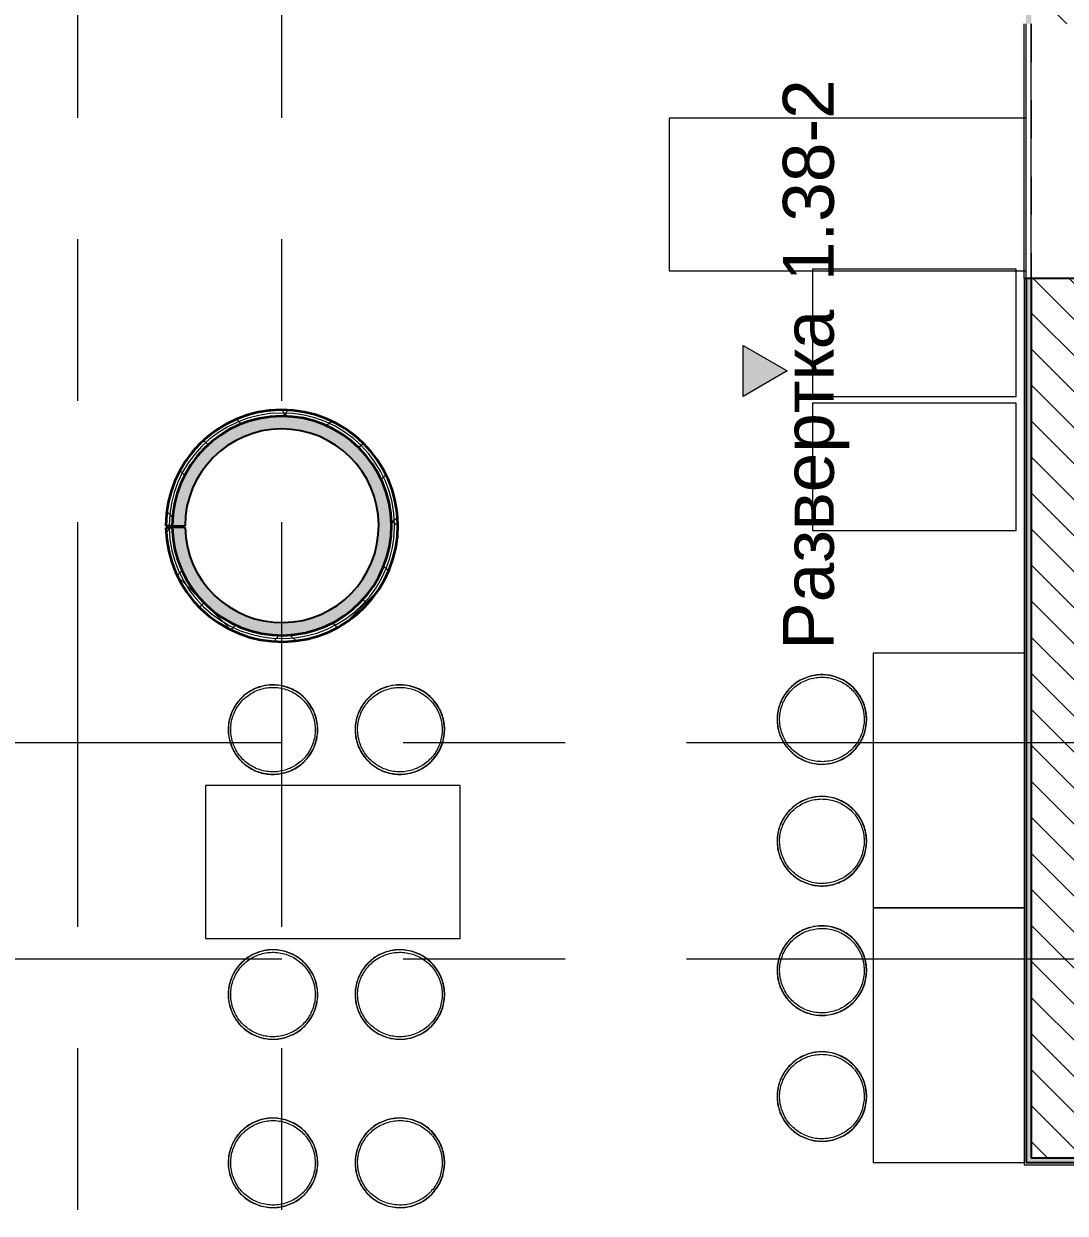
# Model space of a CAD drawing. Header units: millimetres. Extents: x 39286 to 136192, y -1987 to 27400.
# Drawn here: x 47447 to 51533, y 20302 to 24970 of the extents above; entities that cross this region are included whole.
import ezdxf

# ---------------------------------------------------------------- set-up
doc = ezdxf.new("R2010")
doc.units = ezdxf.units.MM
doc.linetypes.add('Осевая', pattern=[3175, 635, -476.25, 1587.5, -476.25])
doc.linetypes.add('Штрих короткий', pattern=[300, 150, -150])
for name, color, linetype, lineweight in [('A-DOOR', 7, 'Continuous', 9), ('A-DOOR-2', 7, 'Штрих короткий', 9), ('A-WALL', 7, 'Continuous', 9), ('G-ANNO-SYMB', 7, 'Continuous', 9), ('I-WALL', 7, 'Continuous', 9), ('Оси', 7, 'Continuous', 9), ('Оси-2', 7, 'Осевая', 9)]:
    doc.layers.add(name, color=color, linetype=linetype, lineweight=lineweight)
for name, color, linetype, lineweight, true_color in [('A-WALL-1', 7, 'Continuous', 25, 0x3c3c3c), ('A-WALL-2', 7, 'Continuous', 35, 0x3c3c3c), ('A-WALL-FNSH-2', 7, 'Continuous', 13, 0x3c3c3c), ('I-FURN-1', 7, 'Continuous', 9, 0xf0f0f0)]:
    doc.layers.add(name, color=color, linetype=linetype, lineweight=lineweight, true_color=true_color)
doc.styles.add('Arial_1', font='arial.ttf', dxfattribs={"height": 200})
pattern_1 = [(0, (0, 0), (121.92, 30.48), [10.058, -81.382, 10.058, -81.382, -487.68]), (0, (0, 0), (121.92, 30.48), [-182.88, 10.058, -172.822, 10.058, -81.382, -213.36]), (0, (0, 0), (121.92, 30.48), [-457.2, 10.058, -50.902, 10.058, -142.342]), (120, (45.72, 15.24), (-87.356454, 90.345817), [10.058, -81.382, 10.058, -81.382, -487.68]), (120, (45.72, 15.24), (-87.356454, 90.345817), [-182.88, 10.058, -172.822, 10.058, -81.382, -213.36]), (120, (45.72, 15.24), (-87.356454, 90.345817), [-457.2, 10.058, -50.902, 10.058, -142.342]), (240, (60.96, 76.2), (-34.563546, -120.825817), [10.058, -81.382, 10.058, -81.382, -487.68]), (240, (60.96, 76.2), (-34.563546, -120.825817), [-182.88, 10.058, -172.822, 10.058, -81.382, -213.36]), (240, (60.96, 76.2), (-34.563546, -120.825817), [-457.2, 10.058, -50.902, 10.058, -142.342])]
pattern_2 = [(45, (0, 0), (-106.066, 106.066), []), (135, (0, 0), (-106.066, -106.066), [])]

# ---------------------------------------------------------------- blocks, each defined once
blk = doc.blocks.new('DOR_Проход в стене_Прямоугольный - 1000x1500-23441848-План разверток пом_ 1_38_ Этаж 1')
at = {"layer": 'A-DOOR-2'}
for p, q in [((500, 100), (-500, 100)), ((500, -100), (-500, -100))]:
    blk.add_line(p, q, dxfattribs=at)
blk = doc.blocks.new('Стол базовый прямоугольный - 1_215п-25420688-План разверток пом_ 1_38_ Этаж 1')
at = {"layer": 'I-FURN-1'}
for p, q in [((500, 300), (-500, 300)), ((-500, 300), (-500, -300)), ((500, -300), (500, 300)), ((-500, -300), (500, -300))]:
    blk.add_line(p, q, dxfattribs=at)
blk = doc.blocks.new('Stool _3_ - Aluminium Stool-V9-План разверток пом_ 1_38_ Этаж 1')
at = {"layer": 'I-FURN-1'}
blk.add_line((-1.2, 165.8), (3.8, 165.7), dxfattribs=at)
at = {"layer": 'I-FURN-1', "flags": 128}
for points in [[(175.8, 0), (175.7, 7), (175.2, 14), (174.5, 21), (173.6, 28), (172.3, 34.9), (170.8, 41.8), (169, 48.6), (166.9, 55.3), (164.5, 61.9), (161.9, 68.5), (159.1, 74.9), (155.9, 81.2), (152.6, 87.4), (148.9, 93.4), (145.1, 99.3), (141, 105), (136.7, 110.5), (132.2, 115.9), (127.4, 121.1), (122.5, 126.1), (117.3, 130.9), (112, 135.5), (106.5, 139.9), (100.8, 144), (95, 147.9), (89, 151.6), (82.9, 155), (76.6, 158.2), (70.2, 161.2), (63.7, 163.9), (57.1, 166.3), (50.4, 168.4), (43.6, 170.3), (36.8, 171.9), (29.9, 173.2), (22.9, 174.3), (15.9, 175.1), (8.9, 175.6), (1.9, 175.8), (-5.1, 175.7), (-12.2, 175.4), (-19.2, 174.8), (-26.1, 173.8), (-33.1, 172.7), (-39.9, 171.2), (-46.8, 169.5), (-53.5, 167.5), (-60.1, 165.2), (-66.7, 162.6), (-73.2, 159.9), (-79.5, 156.8), (-85.7, 153.5), (-91.8, 149.9), (-97.7, 146.2), (-103.5, 142.1), (-109.1, 137.9), (-114.5, 133.4), (-119.7, 128.7), (-124.8, 123.8), (-129.6, 118.7), (-134.3, 113.5), (-138.7, 108), (-142.9, 102.4), (-146.9, 96.6), (-150.6, 90.6), (-154.1, 84.5), (-157.4, 78.3), (-160.4, 71.9), (-163.2, 65.5), (-165.6, 58.9), (-167.9, 52.2), (-169.8, 45.5), (-171.5, 38.6), (-172.9, 31.7), (-174, 24.8), (-174.9, 17.8), (-175.5, 10.8), (-175.8, 3.8), (-175.8, 0)], [(-105.6, 127.8), (-100.4, 131.9), (-95.1, 135.8), (-89.6, 139.5), (-83.9, 143), (-78.1, 146.2), (-72.2, 149.2), (-66.2, 152), (-60.1, 154.5)], [(-59.6, 154.7), (-53.9, 156.8), (-47.5, 158.8), (-41.1, 160.6), (-34.7, 162.1), (-28.2, 163.4), (-21.6, 164.4), (-15, 165.1), (-8.4, 165.6), (-1.8, 165.8)], [(4.8, 165.7), (11.5, 165.4), (18.1, 164.8), (24.6, 164), (31.2, 162.8), (37.7, 161.5), (44.1, 159.8), (50.5, 157.9), (56.7, 155.8), (62.9, 153.4), (69, 150.8)], [(69.3, 150.6), (75, 147.9), (80.8, 144.8), (86.5, 141.4), (92.1, 137.8), (97.6, 134), (102.9, 130), (108, 125.8), (112.9, 121.4), (117.7, 116.8), (122.3, 112), (126.6, 107)], [(-162.3, 33.7), (-161, 39.4), (-159.3, 45.8), (-157.4, 52.2), (-155.2, 58.4), (-152.7, 64.6), (-150, 70.6), (-147.1, 76.6), (-143.9, 82.4), (-140.5, 88.1), (-136.8, 93.6), (-133, 99), (-128.9, 104.3), (-124.6, 109.3), (-120.2, 114.2), (-115.5, 118.9), (-110.7, 123.5), (-105.9, 127.5)], [(127.5, 106), (130.8, 101.9), (134.8, 96.5), (138.5, 91.1), (142.1, 85.5), (145.4, 79.7), (148.4, 73.8), (151.3, 67.8), (153.9, 61.7), (156.2, 55.5), (158.3, 49.2), (160.2, 42.9), (161.7, 36.4), (163.1, 29.9), (164.1, 23.4), (164.9, 16.8), (165.5, 10.2), (165.8, 3.6), (165.8, 0)], [(-175.8, 0), (-175.7, -7), (-175.2, -14), (-174.5, -21), (-173.6, -28), (-172.3, -34.9), (-170.8, -41.8), (-169, -48.6), (-166.9, -55.3), (-164.5, -61.9), (-161.9, -68.5), (-159.1, -74.9), (-155.9, -81.2), (-152.6, -87.4), (-148.9, -93.4), (-145.1, -99.3), (-141, -105), (-136.7, -110.5), (-132.2, -115.9), (-127.4, -121.1), (-122.5, -126.1), (-117.3, -130.9), (-112, -135.5), (-106.5, -139.9), (-100.8, -144), (-95, -147.9), (-89, -151.6), (-82.9, -155), (-76.6, -158.2), (-70.2, -161.2), (-63.7, -163.9), (-57.1, -166.3), (-50.4, -168.4), (-43.6, -170.3), (-36.8, -171.9), (-29.9, -173.2), (-22.9, -174.3), (-15.9, -175.1), (-8.9, -175.6), (-1.9, -175.8), (5.1, -175.7), (12.2, -175.4), (19.2, -174.8), (26.1, -173.8), (33.1, -172.7), (39.9, -171.2), (46.8, -169.5), (53.5, -167.5), (60.1, -165.2), (66.7, -162.6), (73.2, -159.9), (79.5, -156.8), (85.7, -153.5), (91.8, -149.9), (97.7, -146.2), (103.5, -142.1), (109.1, -137.9), (114.5, -133.4), (119.7, -128.7), (124.8, -123.8), (129.6, -118.7), (134.3, -113.5), (138.7, -108), (142.9, -102.4), (146.9, -96.6), (150.6, -90.6), (154.1, -84.5), (157.4, -78.3), (160.4, -71.9), (163.2, -65.5), (165.6, -58.9), (167.9, -52.2), (169.8, -45.5), (171.5, -38.6), (172.9, -31.7), (174, -24.8), (174.9, -17.8), (175.5, -10.8), (175.8, -3.8), (175.8, 0)], [(-165.8, 0), (-165.7, 6.6), (-165.3, 13.2), (-164.6, 19.8), (-163.7, 26.4), (-162.5, 32.9)], [(-44.1, -159.8), (-50.5, -157.9), (-56.7, -155.8), (-62.9, -153.4), (-69, -150.8), (-75, -147.9), (-80.8, -144.8), (-86.5, -141.4), (-92.1, -137.8), (-97.6, -134), (-102.9, -130), (-108, -125.8), (-112.9, -121.4), (-117.7, -116.8), (-122.3, -112), (-126.6, -107), (-130.8, -101.9), (-134.8, -96.5), (-138.5, -91.1), (-142.1, -85.5), (-145.4, -79.7), (-148.4, -73.8), (-151.3, -67.8), (-153.9, -61.7), (-156.2, -55.5), (-158.3, -49.2), (-160.2, -42.9), (-161.7, -36.4), (-163.1, -29.9), (-164.1, -23.4), (-164.9, -16.8), (-165.5, -10.2), (-165.8, -3.6), (-165.8, 0)], [(165.8, 0), (165.7, -6.6), (165.3, -13.2), (164.6, -19.8), (163.7, -26.4), (162.5, -32.9), (161, -39.4), (159.3, -45.8), (157.4, -52.2), (155.2, -58.4), (152.7, -64.6), (150, -70.6), (147.1, -76.6), (143.9, -82.4), (140.5, -88.1), (136.8, -93.6), (133, -99), (128.9, -104.3), (124.6, -109.3), (121, -113.4)], [(119.9, -114.5), (115.5, -118.9), (110.7, -123.5), (105.6, -127.8), (100.4, -131.9), (95.1, -135.8), (89.6, -139.5), (85, -142.3)], [(83.9, -143), (78.1, -146.2), (72.2, -149.2), (66.2, -152), (60.1, -154.5), (53.9, -156.8), (47.5, -158.8), (41.1, -160.6), (34.7, -162.1), (28.2, -163.4), (21.6, -164.4), (15, -165.1), (8.4, -165.6), (1.8, -165.8), (-4.8, -165.7), (-11.5, -165.4), (-18.1, -164.8), (-24.6, -164), (-31.2, -162.8), (-37.7, -161.5), (-44.1, -159.8)]]:
    blk.add_lwpolyline(points, dxfattribs=at)
at = {"layer": 'I-FURN-1'}
for start, end in [(360, 180), (0, 180), (180, 0), (180, 360)]:
    blk.add_arc((0, 0), 175, start, end, dxfattribs=at)
blk = doc.blocks.new('Stool _3_ - Aluminium Stool-V10-План разверток пом_ 1_38_ Этаж 1')
at = {"layer": 'I-FURN-1'}
blk.add_line((41.1, -160.6), (34.7, -162.1), dxfattribs=at)
at = {"layer": 'I-FURN-1', "flags": 128}
for points in [[(175.8, 0), (175.7, 7), (175.2, 14), (174.5, 21), (173.6, 28), (172.3, 34.9), (170.8, 41.8), (169, 48.6), (166.9, 55.3), (164.5, 61.9), (161.9, 68.5), (159.1, 74.9), (155.9, 81.2), (152.6, 87.4), (148.9, 93.4), (145.1, 99.3), (141, 105), (136.7, 110.5), (132.2, 115.9), (127.4, 121.1), (122.5, 126.1), (117.3, 130.9), (112, 135.5), (106.5, 139.9), (100.8, 144), (95, 147.9), (89, 151.6), (82.9, 155), (76.6, 158.2), (70.2, 161.2), (63.7, 163.9), (57.1, 166.3), (50.4, 168.4), (43.6, 170.3), (36.8, 171.9), (29.9, 173.2), (22.9, 174.3), (15.9, 175.1), (8.9, 175.6), (1.9, 175.8), (-5.1, 175.7), (-12.2, 175.4), (-19.2, 174.8), (-26.1, 173.8), (-33.1, 172.7), (-39.9, 171.2), (-46.8, 169.5), (-53.5, 167.5), (-60.1, 165.2), (-66.7, 162.6), (-73.2, 159.9), (-79.5, 156.8), (-85.7, 153.5), (-91.8, 149.9), (-97.7, 146.2), (-103.5, 142.1), (-109.1, 137.9), (-114.5, 133.4), (-119.7, 128.7), (-124.8, 123.8), (-129.6, 118.7), (-134.3, 113.5), (-138.7, 108), (-142.9, 102.4), (-146.9, 96.6), (-150.6, 90.6), (-154.1, 84.5), (-157.4, 78.3), (-160.4, 71.9), (-163.2, 65.5), (-165.6, 58.9), (-167.9, 52.2), (-169.8, 45.5), (-171.5, 38.6), (-172.9, 31.7), (-174, 24.8), (-174.9, 17.8), (-175.5, 10.8), (-175.8, 3.8), (-175.8, 0)], [(-155.2, 58.4), (-152.7, 64.6), (-150, 70.6), (-147.1, 76.6), (-143.9, 82.4), (-140.5, 88.1), (-136.8, 93.6), (-133, 99), (-128.9, 104.3), (-124.6, 109.3), (-120.2, 114.2), (-115.5, 118.9), (-110.7, 123.5), (-105.6, 127.8), (-100.4, 131.9), (-95.1, 135.8), (-89.6, 139.5), (-83.9, 143)], [(-83.9, 143), (-78.1, 146.2), (-72.2, 149.2), (-66.2, 152), (-60.1, 154.5), (-53.9, 156.8), (-47.5, 158.8), (-41.1, 160.6), (-34.7, 162.1), (-28.2, 163.4), (-21.6, 164.4), (-15.3, 165.1)], [(-15, 165.1), (-8.4, 165.6), (-1.8, 165.8), (4.8, 165.7), (11.5, 165.4), (18.1, 164.8), (24.6, 164), (31.2, 162.8), (37.7, 161.5), (44.1, 159.8), (50.5, 157.9), (56.7, 155.8)], [(57.5, 155.5), (62.9, 153.4), (69, 150.8), (75, 147.9), (80.8, 144.8), (86.5, 141.4), (92.1, 137.8), (97.6, 134)], [(97.6, 134), (102.9, 130), (108, 125.8), (112.9, 121.4), (117.7, 116.8), (122.3, 112), (126.6, 107), (130.8, 101.9), (134.8, 96.5), (138.5, 91.1), (142.1, 85.5), (145.4, 79.7), (148.4, 73.8), (151.3, 67.8), (153.9, 61.7), (156.2, 55.5), (158.3, 49.2), (160.2, 42.9), (161.7, 36.4), (163.1, 29.9), (164.1, 23.4), (164.8, 17.6)], [(-165.8, 0), (-165.7, 6.6), (-165.3, 13.2), (-164.6, 19.8), (-163.7, 26.4), (-162.5, 32.9), (-161, 39.4), (-159.3, 45.8), (-157.4, 52.2), (-155.5, 57.4)], [(-175.8, 0), (-175.7, -7), (-175.2, -14), (-174.5, -21), (-173.6, -28), (-172.3, -34.9), (-170.8, -41.8), (-169, -48.6), (-166.9, -55.3), (-164.5, -61.9), (-161.9, -68.5), (-159.1, -74.9), (-155.9, -81.2), (-152.6, -87.4), (-148.9, -93.4), (-145.1, -99.3), (-141, -105), (-136.7, -110.5), (-132.2, -115.9), (-127.4, -121.1), (-122.5, -126.1), (-117.3, -130.9), (-112, -135.5), (-106.5, -139.9), (-100.8, -144), (-95, -147.9), (-89, -151.6), (-82.9, -155), (-76.6, -158.2), (-70.2, -161.2), (-63.7, -163.9), (-57.1, -166.3), (-50.4, -168.4), (-43.6, -170.3), (-36.8, -171.9), (-29.9, -173.2), (-22.9, -174.3), (-15.9, -175.1), (-8.9, -175.6), (-1.9, -175.8), (5.1, -175.7), (12.2, -175.4), (19.2, -174.8), (26.1, -173.8), (33.1, -172.7), (39.9, -171.2), (46.8, -169.5), (53.5, -167.5), (60.1, -165.2), (66.7, -162.6), (73.2, -159.9), (79.5, -156.8), (85.7, -153.5), (91.8, -149.9), (97.7, -146.2), (103.5, -142.1), (109.1, -137.9), (114.5, -133.4), (119.7, -128.7), (124.8, -123.8), (129.6, -118.7), (134.3, -113.5), (138.7, -108), (142.9, -102.4), (146.9, -96.6), (150.6, -90.6), (154.1, -84.5), (157.4, -78.3), (160.4, -71.9), (163.2, -65.5), (165.6, -58.9), (167.9, -52.2), (169.8, -45.5), (171.5, -38.6), (172.9, -31.7), (174, -24.8), (174.9, -17.8), (175.5, -10.8), (175.8, -3.8), (175.8, 0)], [(-163.1, -29.9), (-164.1, -23.4), (-164.9, -16.8), (-165.5, -10.2), (-165.8, -3.6), (-165.8, 0)], [(165.8, 0), (165.7, -6.6), (165.3, -13.2), (164.6, -19.8), (163.7, -26.4), (162.5, -32.9), (161, -39.4), (159.3, -45.8), (157.4, -52.2), (155.2, -58.4), (152.7, -64.6), (150, -70.6), (147.1, -76.6), (143.9, -82.4), (140.5, -88.1), (136.8, -93.6), (133, -99), (128.9, -104.3), (124.6, -109.3), (120.2, -114.2), (115.5, -118.9), (110.7, -123.5), (105.6, -127.8), (100.4, -131.9), (95.1, -135.8), (89.6, -139.5), (83.9, -143), (78.1, -146.2), (72.2, -149.2), (66.2, -152), (60.1, -154.5)], [(164.9, 16.8), (165.5, 10.2), (165.8, 3.6), (165.8, 0)], [(33.7, -162.3), (28.2, -163.4), (21.6, -164.4), (15, -165.1), (8.4, -165.6), (1.8, -165.8), (-4.8, -165.7), (-11.5, -165.4), (-18.1, -164.8), (-24.6, -164), (-31.2, -162.8), (-37.7, -161.5), (-44.1, -159.8), (-50.5, -157.9), (-56.7, -155.8), (-62.9, -153.4), (-69, -150.8), (-75, -147.9), (-80.8, -144.8), (-86.5, -141.4), (-92.1, -137.8), (-97.6, -134), (-102.9, -130), (-108, -125.8), (-112.9, -121.4), (-117.7, -116.8), (-122.3, -112), (-126.6, -107), (-130.8, -101.9), (-134.8, -96.5), (-138.5, -91.1), (-142.1, -85.5), (-145.4, -79.7), (-148.4, -73.8), (-151.3, -67.8), (-153.9, -61.7), (-156.2, -55.5), (-158.3, -49.2), (-160.2, -42.9), (-161.7, -36.4), (-162.9, -30.6)], [(59.6, -154.7), (53.9, -156.8), (47.5, -158.8), (41.7, -160.4)]]:
    blk.add_lwpolyline(points, dxfattribs=at)
at = {"layer": 'I-FURN-1'}
for start, end in [(0, 180), (360, 180), (180, 0), (180, 360)]:
    blk.add_arc((0, 0), 175, start, end, dxfattribs=at)
blk = doc.blocks.new('Stool _3_ - Aluminium Stool-V11-План разверток пом_ 1_38_ Этаж 1')
at = {"layer": 'I-FURN-1'}
blk.add_line((41.1, -160.6), (34.7, -162.1), dxfattribs=at)
at = {"layer": 'I-FURN-1', "flags": 128}
for points in [[(175.8, 0), (175.7, 7), (175.2, 14), (174.5, 21), (173.6, 28), (172.3, 34.9), (170.8, 41.8), (169, 48.6), (166.9, 55.3), (164.5, 61.9), (161.9, 68.5), (159.1, 74.9), (155.9, 81.2), (152.6, 87.4), (148.9, 93.4), (145.1, 99.3), (141, 105), (136.7, 110.5), (132.2, 115.9), (127.4, 121.1), (122.5, 126.1), (117.3, 130.9), (112, 135.5), (106.5, 139.9), (100.8, 144), (95, 147.9), (89, 151.6), (82.9, 155), (76.6, 158.2), (70.2, 161.2), (63.7, 163.9), (57.1, 166.3), (50.4, 168.4), (43.6, 170.3), (36.8, 171.9), (29.9, 173.2), (22.9, 174.3), (15.9, 175.1), (8.9, 175.6), (1.9, 175.8), (-5.1, 175.7), (-12.2, 175.4), (-19.2, 174.8), (-26.1, 173.8), (-33.1, 172.7), (-39.9, 171.2), (-46.8, 169.5), (-53.5, 167.5), (-60.1, 165.2), (-66.7, 162.6), (-73.2, 159.9), (-79.5, 156.8), (-85.7, 153.5), (-91.8, 149.9), (-97.7, 146.2), (-103.5, 142.1), (-109.1, 137.9), (-114.5, 133.4), (-119.7, 128.7), (-124.8, 123.8), (-129.6, 118.7), (-134.3, 113.5), (-138.7, 108), (-142.9, 102.4), (-146.9, 96.6), (-150.6, 90.6), (-154.1, 84.5), (-157.4, 78.3), (-160.4, 71.9), (-163.2, 65.5), (-165.6, 58.9), (-167.9, 52.2), (-169.8, 45.5), (-171.5, 38.6), (-172.9, 31.7), (-174, 24.8), (-174.9, 17.8), (-175.5, 10.8), (-175.8, 3.8), (-175.8, 0)], [(-155.2, 58.4), (-152.7, 64.6), (-150, 70.6), (-147.1, 76.6), (-143.9, 82.4), (-140.5, 88.1), (-136.8, 93.6), (-133, 99), (-128.9, 104.3), (-124.6, 109.3), (-120.2, 114.2), (-115.5, 118.9), (-110.7, 123.5), (-105.6, 127.8), (-100.4, 131.9), (-95.1, 135.8), (-89.6, 139.5), (-83.9, 143)], [(-83.9, 143), (-78.1, 146.2), (-72.2, 149.2), (-66.2, 152), (-60.1, 154.5), (-53.9, 156.8), (-47.5, 158.8), (-41.1, 160.6), (-34.7, 162.1), (-28.2, 163.4), (-21.6, 164.4), (-15.3, 165.1)], [(-15, 165.1), (-8.4, 165.6), (-1.8, 165.8), (4.8, 165.7), (11.5, 165.4), (18.1, 164.8), (24.6, 164), (31.2, 162.8), (37.7, 161.5), (44.1, 159.8), (50.5, 157.9), (56.7, 155.8)], [(57.5, 155.5), (62.9, 153.4), (69, 150.8), (75, 147.9), (80.8, 144.8), (86.5, 141.4), (92.1, 137.8), (97.6, 134)], [(97.6, 134), (102.9, 130), (108, 125.8), (112.9, 121.4), (117.7, 116.8), (122.3, 112), (126.6, 107), (130.8, 101.9), (134.8, 96.5), (138.5, 91.1), (142.1, 85.5), (145.4, 79.7), (148.4, 73.8), (151.3, 67.8), (153.9, 61.7), (156.2, 55.5), (158.3, 49.2), (160.2, 42.9), (161.7, 36.4), (163.1, 29.9), (164.1, 23.4), (164.8, 17.6)], [(-165.8, 0), (-165.7, 6.6), (-165.3, 13.2), (-164.6, 19.8), (-163.7, 26.4), (-162.5, 32.9), (-161, 39.4), (-159.3, 45.8), (-157.4, 52.2), (-155.5, 57.4)], [(-175.8, 0), (-175.7, -7), (-175.2, -14), (-174.5, -21), (-173.6, -28), (-172.3, -34.9), (-170.8, -41.8), (-169, -48.6), (-166.9, -55.3), (-164.5, -61.9), (-161.9, -68.5), (-159.1, -74.9), (-155.9, -81.2), (-152.6, -87.4), (-148.9, -93.4), (-145.1, -99.3), (-141, -105), (-136.7, -110.5), (-132.2, -115.9), (-127.4, -121.1), (-122.5, -126.1), (-117.3, -130.9), (-112, -135.5), (-106.5, -139.9), (-100.8, -144), (-95, -147.9), (-89, -151.6), (-82.9, -155), (-76.6, -158.2), (-70.2, -161.2), (-63.7, -163.9), (-57.1, -166.3), (-50.4, -168.4), (-43.6, -170.3), (-36.8, -171.9), (-29.9, -173.2), (-22.9, -174.3), (-15.9, -175.1), (-8.9, -175.6), (-1.9, -175.8), (5.1, -175.7), (12.2, -175.4), (19.2, -174.8), (26.1, -173.8), (33.1, -172.7), (39.9, -171.2), (46.8, -169.5), (53.5, -167.5), (60.1, -165.2), (66.7, -162.6), (73.2, -159.9), (79.5, -156.8), (85.7, -153.5), (91.8, -149.9), (97.7, -146.2), (103.5, -142.1), (109.1, -137.9), (114.5, -133.4), (119.7, -128.7), (124.8, -123.8), (129.6, -118.7), (134.3, -113.5), (138.7, -108), (142.9, -102.4), (146.9, -96.6), (150.6, -90.6), (154.1, -84.5), (157.4, -78.3), (160.4, -71.9), (163.2, -65.5), (165.6, -58.9), (167.9, -52.2), (169.8, -45.5), (171.5, -38.6), (172.9, -31.7), (174, -24.8), (174.9, -17.8), (175.5, -10.8), (175.8, -3.8), (175.8, 0)], [(-163.1, -29.9), (-164.1, -23.4), (-164.9, -16.8), (-165.5, -10.2), (-165.8, -3.6), (-165.8, 0)], [(165.8, 0), (165.7, -6.6), (165.3, -13.2), (164.6, -19.8), (163.7, -26.4), (162.5, -32.9), (161, -39.4), (159.3, -45.8), (157.4, -52.2), (155.2, -58.4), (152.7, -64.6), (150, -70.6), (147.1, -76.6), (143.9, -82.4), (140.5, -88.1), (136.8, -93.6), (133, -99), (128.9, -104.3), (124.6, -109.3), (120.2, -114.2), (115.5, -118.9), (110.7, -123.5), (105.6, -127.8), (100.4, -131.9), (95.1, -135.8), (89.6, -139.5), (83.9, -143), (78.1, -146.2), (72.2, -149.2), (66.2, -152), (60.1, -154.5)], [(164.9, 16.8), (165.5, 10.2), (165.8, 3.6), (165.8, 0)], [(-157.4, -52), (-158.3, -49.2), (-160.2, -42.9), (-161.7, -36.4), (-162.9, -30.6)], [(33.7, -162.3), (28.2, -163.4), (21.6, -164.4), (15, -165.1), (8.4, -165.6), (1.8, -165.8), (-4.8, -165.7), (-11.5, -165.4), (-18.1, -164.8), (-24.6, -164), (-31.2, -162.8), (-37.7, -161.5), (-44.1, -159.8), (-50.5, -157.9), (-56.7, -155.8), (-62.9, -153.4), (-69, -150.8), (-75, -147.9), (-80.8, -144.8), (-86.5, -141.4), (-92.1, -137.8), (-97.6, -134), (-102.9, -130), (-108, -125.8), (-112.9, -121.4), (-117.7, -116.8), (-122.3, -112), (-126.6, -107), (-130.8, -101.9), (-134.8, -96.5), (-138.5, -91.1), (-142.1, -85.5), (-145.4, -79.7), (-148.4, -73.8), (-151.3, -67.8), (-153.9, -61.7), (-156.2, -55.5), (-157.4, -52.1)], [(59.6, -154.7), (53.9, -156.8), (47.5, -158.8), (41.7, -160.4)]]:
    blk.add_lwpolyline(points, dxfattribs=at)
at = {"layer": 'I-FURN-1'}
for start, end in [(0, 180), (360, 180), (180, 0), (180, 360)]:
    blk.add_arc((0, 0), 175, start, end, dxfattribs=at)
blk = doc.blocks.new('Stool _3_ - Aluminium Stool-V44-План разверток пом_ 1_38_ Этаж 1')
at = {"layer": 'I-FURN-1'}
blk.add_line((-1.2, 165.8), (3.8, 165.7), dxfattribs=at)
at = {"layer": 'I-FURN-1', "flags": 128}
for points in [[(175.8, 0), (175.7, 7), (175.2, 14), (174.5, 21), (173.6, 28), (172.3, 34.9), (170.8, 41.8), (169, 48.6), (166.9, 55.3), (164.5, 61.9), (161.9, 68.5), (159.1, 74.9), (155.9, 81.2), (152.6, 87.4), (148.9, 93.4), (145.1, 99.3), (141, 105), (136.7, 110.5), (132.2, 115.9), (127.4, 121.1), (122.5, 126.1), (117.3, 130.9), (112, 135.5), (106.5, 139.9), (100.8, 144), (95, 147.9), (89, 151.6), (82.9, 155), (76.6, 158.2), (70.2, 161.2), (63.7, 163.9), (57.1, 166.3), (50.4, 168.4), (43.6, 170.3), (36.8, 171.9), (29.9, 173.2), (22.9, 174.3), (15.9, 175.1), (8.9, 175.6), (1.9, 175.8), (-5.1, 175.7), (-12.2, 175.4), (-19.2, 174.8), (-26.1, 173.8), (-33.1, 172.7), (-39.9, 171.2), (-46.8, 169.5), (-53.5, 167.5), (-60.1, 165.2), (-66.7, 162.6), (-73.2, 159.9), (-79.5, 156.8), (-85.7, 153.5), (-91.8, 149.9), (-97.7, 146.2), (-103.5, 142.1), (-109.1, 137.9), (-114.5, 133.4), (-119.7, 128.7), (-124.8, 123.8), (-129.6, 118.7), (-134.3, 113.5), (-138.7, 108), (-142.9, 102.4), (-146.9, 96.6), (-150.6, 90.6), (-154.1, 84.5), (-157.4, 78.3), (-160.4, 71.9), (-163.2, 65.5), (-165.6, 58.9), (-167.9, 52.2), (-169.8, 45.5), (-171.5, 38.6), (-172.9, 31.7), (-174, 24.8), (-174.9, 17.8), (-175.5, 10.8), (-175.8, 3.8), (-175.8, 0)], [(-105.6, 127.8), (-100.4, 131.9), (-95.1, 135.8), (-89.6, 139.5), (-83.9, 143), (-78.1, 146.2), (-72.2, 149.2), (-66.2, 152), (-60.1, 154.5)], [(-59.6, 154.7), (-53.9, 156.8), (-47.5, 158.8), (-41.1, 160.6), (-34.7, 162.1), (-28.2, 163.4), (-21.6, 164.4), (-15, 165.1), (-8.4, 165.6), (-1.8, 165.8)], [(4.8, 165.7), (11.5, 165.4), (18.1, 164.8), (24.6, 164), (31.2, 162.8), (37.7, 161.5), (44.1, 159.8), (50.5, 157.9), (56.7, 155.8), (62.9, 153.4), (69, 150.8)], [(70.3, 150.1), (75, 147.9), (80.8, 144.8), (86.5, 141.4), (92.1, 137.8), (97.6, 134), (102.9, 130), (108, 125.8), (112.9, 121.4), (117.7, 116.8), (122.3, 112), (126.6, 107)], [(-162.3, 33.7), (-161, 39.4), (-159.3, 45.8), (-157.4, 52.2), (-155.2, 58.4), (-152.7, 64.6), (-150, 70.6), (-147.1, 76.6), (-143.9, 82.4), (-140.5, 88.1), (-136.8, 93.6), (-133, 99), (-128.9, 104.3), (-124.6, 109.3), (-120.2, 114.2), (-115.5, 118.9), (-110.7, 123.5), (-105.9, 127.5)], [(127.5, 106), (130.8, 101.9), (134.8, 96.5), (138.5, 91.1), (142.1, 85.5), (145.4, 79.7), (148.4, 73.8), (151.3, 67.8), (153.9, 61.7), (156.2, 55.5), (158.3, 49.2), (160.2, 42.9), (161.7, 36.4), (163.1, 29.9), (164.1, 23.4), (164.9, 16.8), (165.5, 10.2), (165.8, 3.6), (165.8, 0)], [(-175.8, 0), (-175.7, -7), (-175.2, -14), (-174.5, -21), (-173.6, -28), (-172.3, -34.9), (-170.8, -41.8), (-169, -48.6), (-166.9, -55.3), (-164.5, -61.9), (-161.9, -68.5), (-159.1, -74.9), (-155.9, -81.2), (-152.6, -87.4), (-148.9, -93.4), (-145.1, -99.3), (-141, -105), (-136.7, -110.5), (-132.2, -115.9), (-127.4, -121.1), (-122.5, -126.1), (-117.3, -130.9), (-112, -135.5), (-106.5, -139.9), (-100.8, -144), (-95, -147.9), (-89, -151.6), (-82.9, -155), (-76.6, -158.2), (-70.2, -161.2), (-63.7, -163.9), (-57.1, -166.3), (-50.4, -168.4), (-43.6, -170.3), (-36.8, -171.9), (-29.9, -173.2), (-22.9, -174.3), (-15.9, -175.1), (-8.9, -175.6), (-1.9, -175.8), (5.1, -175.7), (12.2, -175.4), (19.2, -174.8), (26.1, -173.8), (33.1, -172.7), (39.9, -171.2), (46.8, -169.5), (53.5, -167.5), (60.1, -165.2), (66.7, -162.6), (73.2, -159.9), (79.5, -156.8), (85.7, -153.5), (91.8, -149.9), (97.7, -146.2), (103.5, -142.1), (109.1, -137.9), (114.5, -133.4), (119.7, -128.7), (124.8, -123.8), (129.6, -118.7), (134.3, -113.5), (138.7, -108), (142.9, -102.4), (146.9, -96.6), (150.6, -90.6), (154.1, -84.5), (157.4, -78.3), (160.4, -71.9), (163.2, -65.5), (165.6, -58.9), (167.9, -52.2), (169.8, -45.5), (171.5, -38.6), (172.9, -31.7), (174, -24.8), (174.9, -17.8), (175.5, -10.8), (175.8, -3.8), (175.8, 0)], [(-165.8, 0), (-165.7, 6.6), (-165.3, 13.2), (-164.6, 19.8), (-163.7, 26.4), (-162.5, 32.9)], [(-44.1, -159.8), (-50.5, -157.9), (-56.7, -155.8), (-62.9, -153.4), (-69, -150.8), (-75, -147.9), (-80.8, -144.8), (-86.5, -141.4), (-92.1, -137.8), (-97.6, -134), (-102.9, -130), (-108, -125.8), (-112.9, -121.4), (-117.7, -116.8), (-122.3, -112), (-126.6, -107), (-130.8, -101.9), (-134.8, -96.5), (-138.5, -91.1), (-142.1, -85.5), (-145.4, -79.7), (-148.4, -73.8), (-151.3, -67.8), (-153.9, -61.7), (-156.2, -55.5), (-158.3, -49.2), (-160.2, -42.9), (-161.7, -36.4), (-163.1, -29.9), (-164.1, -23.4), (-164.9, -16.8), (-165.5, -10.2), (-165.8, -3.6), (-165.8, 0)], [(165.8, 0), (165.7, -6.6), (165.3, -13.2), (164.6, -19.8), (163.7, -26.4), (162.5, -32.9), (161, -39.4), (159.3, -45.8), (157.4, -52.2), (155.2, -58.4), (152.7, -64.6), (150, -70.6), (147.1, -76.6), (143.9, -82.4), (140.5, -88.1), (136.8, -93.6), (133, -99), (128.9, -104.3), (124.6, -109.3), (121, -113.4)], [(119.9, -114.5), (115.5, -118.9), (110.7, -123.5), (105.6, -127.8), (100.4, -131.9), (95.1, -135.8), (89.6, -139.5), (85, -142.3)], [(83.9, -143), (78.1, -146.2), (72.2, -149.2), (66.2, -152), (60.1, -154.5), (53.9, -156.8), (47.5, -158.8), (41.1, -160.6), (34.7, -162.1), (28.2, -163.4), (21.6, -164.4), (15, -165.1), (8.4, -165.6), (1.8, -165.8), (-4.8, -165.7), (-11.5, -165.4), (-18.1, -164.8), (-24.6, -164), (-31.2, -162.8), (-37.7, -161.5), (-44.1, -159.8)]]:
    blk.add_lwpolyline(points, dxfattribs=at)
at = {"layer": 'I-FURN-1'}
for start, end in [(360, 180), (0, 180), (180, 0), (180, 360)]:
    blk.add_arc((0, 0), 175, start, end, dxfattribs=at)
blk = doc.blocks.new('Stool _3_ - Aluminium Stool-V45-План разверток пом_ 1_38_ Этаж 1')
at = {"layer": 'I-FURN-1'}
blk.add_line((-1.2, 165.8), (3.8, 165.7), dxfattribs=at)
at = {"layer": 'I-FURN-1', "flags": 128}
for points in [[(175.8, 0), (175.7, 7), (175.2, 14), (174.5, 21), (173.6, 28), (172.3, 34.9), (170.8, 41.8), (169, 48.6), (166.9, 55.3), (164.5, 61.9), (161.9, 68.5), (159.1, 74.9), (155.9, 81.2), (152.6, 87.4), (148.9, 93.4), (145.1, 99.3), (141, 105), (136.7, 110.5), (132.2, 115.9), (127.4, 121.1), (122.5, 126.1), (117.3, 130.9), (112, 135.5), (106.5, 139.9), (100.8, 144), (95, 147.9), (89, 151.6), (82.9, 155), (76.6, 158.2), (70.2, 161.2), (63.7, 163.9), (57.1, 166.3), (50.4, 168.4), (43.6, 170.3), (36.8, 171.9), (29.9, 173.2), (22.9, 174.3), (15.9, 175.1), (8.9, 175.6), (1.9, 175.8), (-5.1, 175.7), (-12.2, 175.4), (-19.2, 174.8), (-26.1, 173.8), (-33.1, 172.7), (-39.9, 171.2), (-46.8, 169.5), (-53.5, 167.5), (-60.1, 165.2), (-66.7, 162.6), (-73.2, 159.9), (-79.5, 156.8), (-85.7, 153.5), (-91.8, 149.9), (-97.7, 146.2), (-103.5, 142.1), (-109.1, 137.9), (-114.5, 133.4), (-119.7, 128.7), (-124.8, 123.8), (-129.6, 118.7), (-134.3, 113.5), (-138.7, 108), (-142.9, 102.4), (-146.9, 96.6), (-150.6, 90.6), (-154.1, 84.5), (-157.4, 78.3), (-160.4, 71.9), (-163.2, 65.5), (-165.6, 58.9), (-167.9, 52.2), (-169.8, 45.5), (-171.5, 38.6), (-172.9, 31.7), (-174, 24.8), (-174.9, 17.8), (-175.5, 10.8), (-175.8, 3.8), (-175.8, 0)], [(-105.6, 127.8), (-100.4, 131.9), (-95.1, 135.8), (-89.6, 139.5), (-83.9, 143), (-78.1, 146.2), (-72.2, 149.2), (-66.2, 152), (-60.1, 154.5)], [(-59.6, 154.7), (-53.9, 156.8), (-47.5, 158.8), (-41.1, 160.6), (-34.7, 162.1), (-28.2, 163.4), (-21.6, 164.4), (-15, 165.1), (-8.4, 165.6), (-1.8, 165.8)], [(4.8, 165.7), (11.5, 165.4), (18.1, 164.8), (24.6, 164), (31.2, 162.8), (37.7, 161.5), (44.1, 159.8), (50.5, 157.9), (56.7, 155.8), (62.9, 153.4), (69, 150.8)], [(70.3, 150.1), (75, 147.9), (80.8, 144.8), (86.5, 141.4), (92.1, 137.8), (97.6, 134), (102.9, 130), (108, 125.8), (112.9, 121.4), (117.7, 116.8), (122.3, 112), (126.6, 107)], [(-154.7, 59.7), (-152.7, 64.6), (-150, 70.6), (-147.1, 76.6), (-143.9, 82.4), (-140.5, 88.1), (-136.8, 93.6), (-133, 99), (-128.9, 104.3), (-124.6, 109.3), (-120.2, 114.2), (-115.5, 118.9), (-110.7, 123.5), (-105.9, 127.5)], [(127.5, 106), (130.8, 101.9), (134.8, 96.5), (138.5, 91.1), (142.1, 85.5), (145.4, 79.7), (148.4, 73.8), (151.3, 67.8), (153.9, 61.7), (154.7, 59.7)], [(-162.3, 33.7), (-161, 39.4), (-159.3, 45.8), (-157.4, 52.2), (-155.2, 58.4), (-154.9, 59)], [(154.9, 59), (156.2, 55.5), (158.3, 49.2), (160.2, 42.9), (161.7, 36.4), (163.1, 29.9), (164.1, 23.4), (164.9, 16.8), (165.5, 10.2), (165.8, 3.6), (165.8, 0)], [(-175.8, 0), (-175.7, -7), (-175.2, -14), (-174.5, -21), (-173.6, -28), (-172.3, -34.9), (-170.8, -41.8), (-169, -48.6), (-166.9, -55.3), (-164.5, -61.9), (-161.9, -68.5), (-159.1, -74.9), (-155.9, -81.2), (-152.6, -87.4), (-148.9, -93.4), (-145.1, -99.3), (-141, -105), (-136.7, -110.5), (-132.2, -115.9), (-127.4, -121.1), (-122.5, -126.1), (-117.3, -130.9), (-112, -135.5), (-106.5, -139.9), (-100.8, -144), (-95, -147.9), (-89, -151.6), (-82.9, -155), (-76.6, -158.2), (-70.2, -161.2), (-63.7, -163.9), (-57.1, -166.3), (-50.4, -168.4), (-43.6, -170.3), (-36.8, -171.9), (-29.9, -173.2), (-22.9, -174.3), (-15.9, -175.1), (-8.9, -175.6), (-1.9, -175.8), (5.1, -175.7), (12.2, -175.4), (19.2, -174.8), (26.1, -173.8), (33.1, -172.7), (39.9, -171.2), (46.8, -169.5), (53.5, -167.5), (60.1, -165.2), (66.7, -162.6), (73.2, -159.9), (79.5, -156.8), (85.7, -153.5), (91.8, -149.9), (97.7, -146.2), (103.5, -142.1), (109.1, -137.9), (114.5, -133.4), (119.7, -128.7), (124.8, -123.8), (129.6, -118.7), (134.3, -113.5), (138.7, -108), (142.9, -102.4), (146.9, -96.6), (150.6, -90.6), (154.1, -84.5), (157.4, -78.3), (160.4, -71.9), (163.2, -65.5), (165.6, -58.9), (167.9, -52.2), (169.8, -45.5), (171.5, -38.6), (172.9, -31.7), (174, -24.8), (174.9, -17.8), (175.5, -10.8), (175.8, -3.8), (175.8, 0)], [(-165.8, 0), (-165.7, 6.6), (-165.3, 13.2), (-164.6, 19.8), (-163.7, 26.4), (-162.5, 32.9)], [(-44.1, -159.8), (-50.5, -157.9), (-56.7, -155.8), (-62.9, -153.4), (-69, -150.8), (-75, -147.9), (-80.8, -144.8), (-86.5, -141.4), (-92.1, -137.8), (-97.6, -134), (-102.9, -130), (-108, -125.8), (-112.9, -121.4), (-117.7, -116.8), (-122.3, -112), (-126.6, -107), (-130.8, -101.9), (-134.8, -96.5), (-138.5, -91.1), (-142.1, -85.5), (-145.4, -79.7), (-148.4, -73.8), (-151.3, -67.8), (-153.9, -61.7), (-156.2, -55.5), (-158.3, -49.2), (-160.2, -42.9), (-161.7, -36.4), (-163.1, -29.9), (-164.1, -23.4), (-164.9, -16.8), (-165.5, -10.2), (-165.8, -3.6), (-165.8, 0)], [(165.8, 0), (165.7, -6.6), (165.3, -13.2), (164.6, -19.8), (163.7, -26.4), (162.5, -32.9), (161, -39.4), (159.3, -45.8), (157.4, -52.2), (155.2, -58.4), (152.7, -64.6), (150, -70.6), (147.1, -76.6), (143.9, -82.4), (140.5, -88.1), (136.8, -93.6), (133, -99), (128.9, -104.3), (124.6, -109.3), (121, -113.4)], [(119.9, -114.5), (115.5, -118.9), (110.7, -123.5), (105.6, -127.8), (100.4, -131.9), (95.1, -135.8), (89.6, -139.5), (85, -142.3)], [(83.9, -143), (78.1, -146.2), (72.2, -149.2), (66.2, -152), (60.1, -154.5), (53.9, -156.8), (47.5, -158.8), (41.1, -160.6), (34.7, -162.1), (28.2, -163.4), (21.6, -164.4), (15, -165.1), (8.4, -165.6), (1.8, -165.8), (-4.8, -165.7), (-11.5, -165.4), (-18.1, -164.8), (-24.6, -164), (-31.2, -162.8), (-37.7, -161.5), (-44.1, -159.8)]]:
    blk.add_lwpolyline(points, dxfattribs=at)
at = {"layer": 'I-FURN-1'}
for start, end in [(360, 180), (0, 180), (180, 0), (180, 360)]:
    blk.add_arc((0, 0), 175, start, end, dxfattribs=at)
blk = doc.blocks.new('Стол базовый прямоугольный - 1_215п-V46-План разверток пом_ 1_38_ Этаж 1')
at = {"layer": 'I-FURN-1'}
for p, q in [((-500, 292.1), (-500, -300)), ((500, -300), (500, 292.1)), ((-500, -300), (500, -300))]:
    blk.add_line(p, q, dxfattribs=at)
blk = doc.blocks.new('Стол базовый прямоугольный - 1_70п-25542645-План разверток пом_ 1_38_ Этаж 1')
at = {"layer": 'I-FURN-1'}
for p, q in [((700, 300), (-700, 300)), ((-700, 300), (-700, -300)), ((700, -300), (700, 300)), ((-700, -300), (700, -300))]:
    blk.add_line(p, q, dxfattribs=at)
blk = doc.blocks.new('Стол базовый прямоугольный - 1_325п-25542841-План разверток пом_ 1_38_ Этаж 1')
at = {"layer": 'I-FURN-1'}
for p, q in [((400, 250), (-400, 250)), ((-400, 250), (-400, -250)), ((400, -250), (400, 250)), ((-400, -250), (400, -250))]:
    blk.add_line(p, q, dxfattribs=at)
blk = doc.blocks.new('Фасад - Марка фасада_Указатель-25386507-План разверток пом_ 1_38_ Этаж 1')
at = {"layer": 'G-ANNO-SYMB'}
blk.add_hatch(color=256, dxfattribs=at).paths.add_polyline_path([(-1, 0), (0, 1.732), (1, 0), (0, 0)])
for p, q in [((0, 1.732), (-1, 0)), ((1, 0), (0, 1.732)), ((-1, 0), (0, 0)), ((0, 0), (1, 0))]:
    blk.add_line(p, q, dxfattribs=at)

msp = doc.modelspace()

# ---------------------------------------------------------------- hatches: boundary and pattern name
at = {"layer": 'I-WALL'}
h = msp.add_hatch(dxfattribs=at)
h.set_pattern_fill('FP_2', color=256, style=0, pattern_type=2)
h.set_pattern_definition([(135, (0, 0), (-70.71068, -70.71068), [])])
h.paths.add_polyline_path([(51400, 20520), (51600, 20520), (51600, 23970), (51400, 23970), (51400, 20762.4)])
h.paths.add_polyline_path([(51600, 24970), (51600, 25550), (51400, 25550), (51400, 24970)])
h.paths.add_polyline_path([(51400, 26500), (51600, 26500), (51600, 26900), (51400, 26900), (51400, 26530)])
h = msp.add_hatch(dxfattribs=at)
h.set_pattern_fill('FP_17', color=256, style=0, pattern_type=2)
h.set_pattern_definition(pattern_1)
h.paths.add_polyline_path([(51400, 20500), (51400, 23970), (51380, 23970), (51380, 20500)])
h.paths.add_polyline_path([(51400, 24970), (51400, 25520), (51392, 25520), (51392, 25550), (51380, 25550), (51380, 24970)])
h.paths.add_polyline_path([(51392, 26524), (51392, 26530), (51400, 26530), (51400, 26537.5), (51380, 26537.5), (51380, 26524)])
h = msp.add_hatch(dxfattribs=at)
h.set_pattern_fill('FP_18', color=256, style=0, pattern_type=2)
h.set_pattern_definition(pattern_2)
h.paths.add_polyline_path([(48429, 22546.1), (48503.9, 22547.1), (48577.7, 22560.5), (48648.2, 22585.7), (48713.6, 22622.2), (48772.2, 22669), (48822.3, 22724.7), (48862.5, 22787.9), (48891.9, 22856.8), (48909.5, 22929.6), (48915, 23004.3), (48908.1, 23078.9), (48889.1, 23151.4), (48858.4, 23219.8), (48816.9, 23282.2), (48765.8, 23336.9), (48706.4, 23382.5), (48640.3, 23417.8), (48569.3, 23441.7), (48495.3, 23453.6), (48420.4, 23453.3), (48346.5, 23440.6), (48275.8, 23416), (48210, 23380.2), (48151, 23334), (48100.4, 23278.7), (48059.5, 23216), (48029.5, 23147.3), (48011.2, 23074.7), (48005, 23000), (48017.5, 23000), (48023.8, 23074.6), (48042.6, 23147), (48073.4, 23215.2), (48115.1, 23277.3), (48166.8, 23331.4), (48226.8, 23376.1), (48293.5, 23410), (48365, 23432.2), (48439.2, 23442), (48513.9, 23439.2), (48587.2, 23423.8), (48656.8, 23396.3), (48720.7, 23357.5), (48777.2, 23308.5), (48824.7, 23250.6), (48861.7, 23185.6), (48887.2, 23115.2), (48900.5, 23041.6), (48901, 22965.1), (48889.3, 22892.9), (48865.2, 22822.1), (48829.4, 22756.4), (48783.1, 22697.6), (48727.5, 22647.5), (48664.3, 22607.5), (48595.2, 22578.7), (48522.3, 22561.9), (48447.6, 22557.7), (48373.2, 22566.1), (48301.4, 22586.9), (48234, 22619.5), (48173.2, 22663.1), (48120.5, 22716.2), (48077.5, 22777.5), (48045.5, 22845.1), (48025.3, 22917.1), (48017.6, 22991.6), (48005.1, 22991.3), (48012.7, 22916.8), (48032.4, 22844.5), (48063.7, 22776.5), (48105.8, 22714.5), (48157.4, 22660.2), (48217.3, 22615.1), (48283.7, 22580.5), (48355, 22557.3), (48393, 22551.5)])
for points in [[(48893.4, 22861.4), (48910, 22934.1), (48914.5, 23008.5), (48906.7, 23082.7), (48887, 23154.6), (48855.7, 23222.2), (48813.8, 23283.9), (48762.4, 23337.9), (48702.9, 23382.8), (48636.8, 23417.3), (48566, 23440.6), (48492.3, 23452), (48417.8, 23451.1), (48344.4, 23438.2), (48274.1, 23413.3), (48208.8, 23377.4), (48150.2, 23331.2), (48100, 23276.1), (48059.5, 23213.5), (48029.7, 23145.2), (48011.6, 23072.9), (48012.5, 23072.7), (48030.7, 23144.8), (48060.4, 23213), (48100.8, 23275.5), (48150.9, 23330.5), (48209.3, 23376.5), (48274.5, 23412.4), (48344.6, 23437.2), (48417.9, 23450.1), (48492.2, 23451), (48565.8, 23439.6), (48636.4, 23416.4), (48702.4, 23381.9), (48761.8, 23337.2), (48813, 23283.3), (48854.8, 23221.7), (48886, 23154.2), (48905.7, 23082.5), (48913.5, 23008.5), (48909, 22934.2), (48892.4, 22861.7)], [(48447.9, 22570.2), (48520.5, 22574.3), (48591.4, 22590.6), (48658.5, 22618.6), (48719.9, 22657.5), (48773.9, 22706.2), (48819, 22763.3), (48853.7, 22827.1), (48877.2, 22895.9), (48888.8, 22967.7), (48888.1, 23040.4), (48875.2, 23112), (48850.4, 23180.3), (48814.4, 23243.5), (48768.3, 23299.8), (48713.4, 23347.4), (48651.2, 23385.1), (48583.6, 23411.9), (48512.4, 23426.8), (48439.8, 23429.5), (48367.7, 23420), (48298.2, 23398.4), (48233.4, 23365.5), (48175.1, 23322.1), (48124.9, 23269.4), (48084.3, 23209.1), (48054.4, 23142.8), (48036.1, 23072.5), (48030, 23000), (48080, 23000), (48086.1, 23067.6), (48104.1, 23133.1), (48133.5, 23194.4), (48173.3, 23249.4), (48222.3, 23296.4), (48278.8, 23334), (48341.2, 23361), (48407.4, 23376.3), (48475.2, 23379.7), (48542.5, 23370.9), (48607.3, 23350.3), (48667.3, 23318.5), (48720.7, 23276.5), (48765.7, 23225.7), (48801, 23167.7), (48825.4, 23104.3), (48838.1, 23037.6), (48838, 22965.1), (48827.3, 22902.7), (48804.1, 22838.9), (48770, 22780.2), (48725.9, 22728.5), (48673.3, 22685.5), (48613.9, 22652.6), (48549.6, 22630.7), (48482.4, 22620.7), (48414.5, 22622.7), (48348.1, 22636.8), (48285.2, 22662.6), (48228, 22699.1), (48178.1, 22745.2), (48137.2, 22799.4), (48106.7, 22860.1), (48087.4, 22925.2), (48080.1, 22992.8), (48030.1, 22991.8), (48037.6, 22919.5), (48057.2, 22849.5), (48088.3, 22783.7), (48130.1, 22724.2), (48181.3, 22672.6), (48240.4, 22630.3), (48305.9, 22598.6), (48375.7, 22578.3), (48393, 22576.4)], [(48427.7, 22545.1), (48503.3, 22546.1), (48577.8, 22559.5), (48649, 22585.1), (48714.9, 22622.2), (48773.8, 22669.7), (48824, 22726.3), (48864.1, 22790.5), (48863.2, 22790.9), (48823.2, 22726.9), (48773.1, 22670.4), (48714.4, 22623), (48643.7, 22584.3), (48577.5, 22560.5), (48503.2, 22547.1), (48427.8, 22546.1), (48353.2, 22557.8), (48281.5, 22581.6), (48214.9, 22617), (48155, 22662.9), (48103.5, 22718.1), (48061.9, 22781.2), (48031.4, 22850.2), (48012.7, 22923.3), (48011.7, 22923.2), (48030.4, 22849.9), (48061.1, 22780.7), (48102.7, 22717.5), (48154.3, 22662.2), (48214.3, 22616.1), (48281.1, 22580.7), (48352.9, 22556.8), (48393, 22550.6)]]:
    msp.add_hatch(color=256, dxfattribs=at).paths.add_polyline_path(points)
h = msp.add_hatch(dxfattribs=at)
h.set_pattern_fill('FP_18', color=256, style=0, pattern_type=2)
h.set_pattern_definition(pattern_2)
h.paths.add_polyline_path([(48447.6, 22557.7), (48522.3, 22561.9), (48595.2, 22578.7), (48664.3, 22607.5), (48727.5, 22647.5), (48783.1, 22697.6), (48829.4, 22756.4), (48865.2, 22822.1), (48889.3, 22892.9), (48901.3, 22966.8), (48900.5, 23041.6), (48887.2, 23115.2), (48861.7, 23185.6), (48824.7, 23250.6), (48777.2, 23308.5), (48720.7, 23357.5), (48656.8, 23396.3), (48587.2, 23423.8), (48513.9, 23439.2), (48439.2, 23442), (48365, 23432.2), (48293.5, 23410), (48226.8, 23376.1), (48166.8, 23331.4), (48115.1, 23277.3), (48073.4, 23215.2), (48042.6, 23147), (48023.8, 23074.6), (48017.5, 23000), (48030, 23000), (48036.1, 23072.5), (48054.4, 23142.8), (48084.3, 23209.1), (48124.9, 23269.4), (48175.1, 23322.1), (48233.4, 23365.5), (48298.2, 23398.4), (48367.7, 23420), (48439.8, 23429.5), (48512.4, 23426.8), (48583.6, 23411.9), (48651.2, 23385.1), (48713.4, 23347.4), (48768.3, 23299.8), (48816.1, 23240.5), (48850.4, 23180.3), (48875.2, 23112), (48888.1, 23040.4), (48888.4, 22965.1), (48877.2, 22895.9), (48853.7, 22827.1), (48819, 22763.3), (48773.9, 22706.2), (48719.9, 22657.5), (48658.5, 22618.6), (48591.4, 22590.6), (48520.5, 22574.3), (48447.9, 22570.2), (48375.7, 22578.3), (48305.9, 22598.6), (48240.4, 22630.3), (48181.3, 22672.6), (48130.1, 22724.2), (48088.3, 22783.7), (48057.2, 22849.5), (48037.6, 22919.5), (48030.1, 22991.8), (48017.6, 22991.6), (48025.3, 22917.1), (48045.5, 22845.1), (48077.5, 22777.5), (48120.5, 22716.2), (48173.2, 22663.1), (48234, 22619.5), (48301.4, 22586.9), (48373.2, 22566.1), (48393, 22563.9)])
h = msp.add_hatch(dxfattribs=at)
h.set_pattern_fill('FP_17', color=256, style=0, pattern_type=2)
h.set_pattern_definition(pattern_1)
h.paths.add_polyline_path([(57902, 20500), (57930, 20500), (57930, 20520), (51400, 20520), (51400, 20500), (56164, 20500)])

# ---------------------------------------------------------------- linework, layer by layer
at = {"layer": 'A-WALL'}
msp.add_arc((48460, 23000), 442.5, 181.0922, 180, dxfattribs=at)
at = {"layer": 'A-WALL-1'}
for p, q in [((51600, 23970), (51380, 23970)), ((51380, 23970), (51380, 20500)), ((51400, 23970), (51400, 20520)), ((48030, 23000), (48080, 23000)), ((48080.1, 22992.8), (48030.1, 22991.8)), ((57910, 20500), (51380, 20500)), ((51400, 20520), (51600, 20520))]:
    msp.add_line(p, q, dxfattribs=at)
msp.add_arc((48460, 23000), 380, 181.0922, 180, dxfattribs=at)
at = {"layer": 'A-WALL-2'}
for p, q in [((48005, 23000), (48030, 23000)), ((48030.1, 22991.8), (48005.1, 22991.3))]:
    msp.add_line(p, q, dxfattribs=at)
for radius in [455, 430]:
    msp.add_arc((48460, 23000), radius, 181.0922, 180, dxfattribs=at)
at = {"layer": 'A-WALL-FNSH-2'}
for p, q in [((51380, 23970), (51372, 23970)), ((51372, 23970), (51372, 20492)), ((48893, 22860.4), (48892.1, 22860.7)), ((48892.4, 22861.7), (48893.4, 22861.4)), ((51372, 20492), (57902, 20492))]:
    msp.add_line(p, q, dxfattribs=at)
for centre, radius, start, end in [((48460, 22998.5), 454.6, 342.4417, 179.9986), ((48460, 22998.5), 453.6, 342.4417, 179.9986), ((48460, 22998.6), 454.6, 180, 342.3016), ((48460, 22998.6), 453.6, 180, 342.3016)]:
    msp.add_arc(centre, radius, start, end, dxfattribs=at)
at = {"layer": 'I-WALL'}
for p, q in [((51372, 23970), (51372, 24970)), ((51380, 23970), (51380, 24970)), ((51400, 23970), (51400, 24970))]:
    msp.add_line(p, q, dxfattribs=at)
at = {"layer": 'Оси'}
for p, q in [((47660, 24898.1), (47660, 27398.1)), ((48460, 24898.1), (48460, 27398.1))]:
    msp.add_line(p, q, dxfattribs=at)
at = {"layer": 'Оси-2'}
for p, q in [((47660, 10790), (47660, 24898.1)), ((48460, 10790), (48460, 24898.1)), ((42586.3, 22150), (55651, 22150)), ((42586.3, 21300), (55651, 21300))]:
    msp.add_line(p, q, dxfattribs=at)

# ---------------------------------------------------------------- block references
at = {"layer": 'A-DOOR', "rotation": 89.9999999999999}
msp.add_blockref('DOR_Проход в стене_Прямоугольный - 1000x1500-23441848-План разверток пом_ 1_38_ Этаж 1', (51500, 24470), dxfattribs=at)
at = {"layer": 'G-ANNO-SYMB', "extrusion": (0, 0, -1), "xscale": 99.99999999999993, "yscale": 99.99999999999993, "zscale": 99.99999999999993, "rotation": 90.00000000000001}
msp.add_blockref('Фасад - Марка фасада_Указатель-25386507-План разверток пом_ 1_38_ Этаж 1', (-50269.8, 23607.9), dxfattribs=at)
at = {"layer": 'I-FURN-1'}
for name, p in [('Стол базовый прямоугольный - 1_70п-25542645-План разверток пом_ 1_38_ Этаж 1', (50680, 24300)), ('Стол базовый прямоугольный - 1_325п-25542841-План разверток пом_ 1_38_ Этаж 1', (50941.2, 23756.8)), ('Стол базовый прямоугольный - 1_325п-25542841-План разверток пом_ 1_38_ Этаж 1', (50941.2, 23231.8)), ('Stool _3_ - Aluminium Stool-V44-План разверток пом_ 1_38_ Этаж 1', (50578.7, 22240)), ('Stool _3_ - Aluminium Stool-V9-План разверток пом_ 1_38_ Этаж 1', (48425, 22200)), ('Stool _3_ - Aluminium Stool-V9-План разверток пом_ 1_38_ Этаж 1', (48923, 22200)), ('Stool _3_ - Aluminium Stool-V44-План разверток пом_ 1_38_ Этаж 1', (50578.7, 21762)), ('Stool _3_ - Aluminium Stool-V45-План разверток пом_ 1_38_ Этаж 1', (50578.7, 21254.1)), ('Stool _3_ - Aluminium Stool-V11-План разверток пом_ 1_38_ Этаж 1', (48425, 21160.4)), ('Stool _3_ - Aluminium Stool-V10-План разверток пом_ 1_38_ Этаж 1', (48923, 21160.4)), ('Stool _3_ - Aluminium Stool-V44-План разверток пом_ 1_38_ Этаж 1', (50578.7, 20760)), ('Stool _3_ - Aluminium Stool-V9-План разверток пом_ 1_38_ Этаж 1', (48425, 20500)), ('Stool _3_ - Aluminium Stool-V9-План разверток пом_ 1_38_ Этаж 1', (48923, 20500))]:
    msp.add_blockref(name, p, dxfattribs=at)
for name, p, rotation in [('Стол базовый прямоугольный - 1_215п-V46-План разверток пом_ 1_38_ Этаж 1', (51079.9, 22000), 270), ('Стол базовый прямоугольный - 1_215п-25420688-План разверток пом_ 1_38_ Этаж 1', (48660, 21680.2), 180), ('Стол базовый прямоугольный - 1_215п-V46-План разверток пом_ 1_38_ Этаж 1', (51079.9, 21000.7), 270)]:
    msp.add_blockref(name, p, dxfattribs=dict(at, rotation=rotation))

# ---------------------------------------------------------------- texts
at = {"layer": 'G-ANNO-SYMB', "char_height": 200, "attachment_point": 1, "rotation": 90, "style": 'Arial_1'}
for s, insert, width in [(' 1.38-2', (50425.5, 23882.4), 1074.261), ('Развертка', (50425.5, 22513.2), 1659.493)]:
    msp.add_mtext(s, dxfattribs=dict(at, insert=insert, width=width))

doc.saveas('drawing.dxf')
